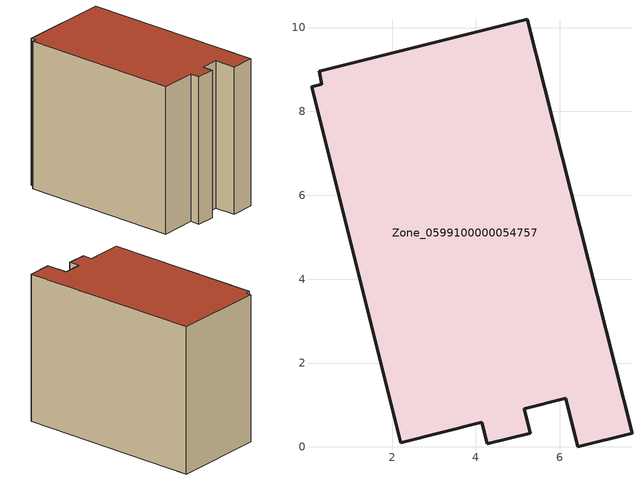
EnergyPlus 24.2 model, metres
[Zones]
Zone_0599100000054757
 floor ground (C_G): 4.27,0.08 4.14,0.59 2.21,0.1 0.08,8.58 0.32,8.65 0.26,8.96 5.22,10.2 7.72,0.33 6.43,0 6.14,1.16 5.15,0.91 5.29,0.33 z0
 wall outside (C_F): 4.14,0.59 4.27,0.08 5.29,0.33 5.15,0.91 6.14,1.16 6.43,0 7.72,0.33 5.22,10.2 0.26,8.96 0.32,8.65 0.08,8.58 2.21,0.1 4.14,0.59 z0:8.19
 roof outside (C_R): 5.22,10.2 0.26,8.96 0.32,8.65 0.08,8.58 2.21,0.1 4.14,0.59 4.27,0.08 5.29,0.33 5.15,0.91 6.14,1.16 6.43,0 7.72,0.33 z8.19
[BUILDING]
Pand.0599100000054757: North Axis=0; Terrain=City; Loads Convergence Tolerance Value=0.04; Temperature Convergence Tolerance Value=0.4; Solar Distribution=FullExterior; Maximum Number of Warmup Days=25; Minimum Number of Warmup Days=1
[Site:Location]
Rotterdam.The.Hague.AP_ZH_NLD Design_Conditions: Latitude=51.96; Longitude=4.45; Time Zone=1; Elevation=-4.5
[SITE:GROUNDTEMPERATURE:BUILDINGSURFACE]
18, 18, 18, 18, 18, 18, 18, 18, 18, 18, 18, 18
[MATERIAL] Thermal Absorptance=0.9; Solar Absorptance=0.7; Visible Absorptance=0.7
Name | Roughness | Thickness | Conductivity | Density | Specific Heat
G.TI.1975-1991 | MediumSmooth | 0.15 | 0.288461 | 540 | 1210
F.TI.1975-1991 | Rough | 0.3 | 0.230769 | 1920 | 840
R.TI.1975-1991 | MediumRough | 0.2 | 0.153846 | 1500 | 1000
[CONSTRUCTION]
C_G: G.TI.1975-1991
C_F: F.TI.1975-1991
C_R: R.TI.1975-1991
[ZONE]
Zone_0599100000054757: Type=1; Multiplier=1; Ceiling Height=Autocalculate; Volume=Autocalculate; Floor Area=autocalculate; Part of Total Floor Area=Yes
[ZONEINFILTRATION:DESIGNFLOWRATE]
Infil_Zone_0599100000054757: Zone or ZoneList or Space or SpaceList=Zone_0599100000054757; Schedule=AlwaysOn; Design Flow Rate Calculation Method=Flow/Area; Flow Rate per Floor Area=0.003; Constant Term Coefficient=1; Temperature Term Coefficient=0; Velocity Term Coefficient=0; Velocity Squared Term Coefficient=0
[HVACTEMPLATE:ZONE:IDEALLOADSAIRSYSTEM]
Zone_0599100000054757: Maximum Heating Supply Air Temperature=50; Minimum Cooling Supply Air Temperature=13; Maximum Heating Supply Air Humidity Ratio=0.0156; Minimum Cooling Supply Air Humidity Ratio=0.0077; Heating Limit=NoLimit; Cooling Limit=NoLimit; Dehumidification Control Type=ConstantSensibleHeatRatio; Cooling Sensible Heat Ratio=0.7; Dehumidification Setpoint=60; Humidification Control Type=None; Humidification Setpoint=30; Outdoor Air Method=None; Outdoor Air Flow Rate per Person=0.00944; Outdoor Air Flow Rate per Zone Floor Area=0; Outdoor Air Flow Rate per Zone=0; Demand Controlled Ventilation Type=None; Outdoor Air Economizer Type=NoEconomizer; Heat Recovery Type=None; Sensible Heat Recovery Effectiveness=0.7; Latent Heat Recovery Effectiveness=0.65
[ZONECONTROL:THERMOSTAT]
ThermostatControl_Zone_0599100000054757: Zone or ZoneList=Zone_0599100000054757; Control Type Schedule=DualSetpointControlType; Control 1=Thermostat_Zone_0599100000054757; Temperature Difference Between Cutout And Setpoint=0
[THERMOSTATSETPOINT:DUALSETPOINT]
Thermostat_Zone_0599100000054757: Heating Setpoint Temperature Schedule=HeatingSetpoint_Zone_0599100000054757; Cooling Setpoint Temperature Schedule=CoolingSetpoint_Zone_0599100000054757
[SCHEDULE:COMPACT]
HeatingSetpoint_Zone_0599100000054757: Through: 12/31, For: AllDays, Until: 24:00, 21
CoolingSetpoint_Zone_0599100000054757: Through: 12/31, For: AllDays, Until: 24:00, 24
DualSetpointControlType: Through: 12/31, For: AllDays, Until: 24:00, 4
AlwaysOn: Through: 12/31, For: AllDays, Until: 24:00, 1
